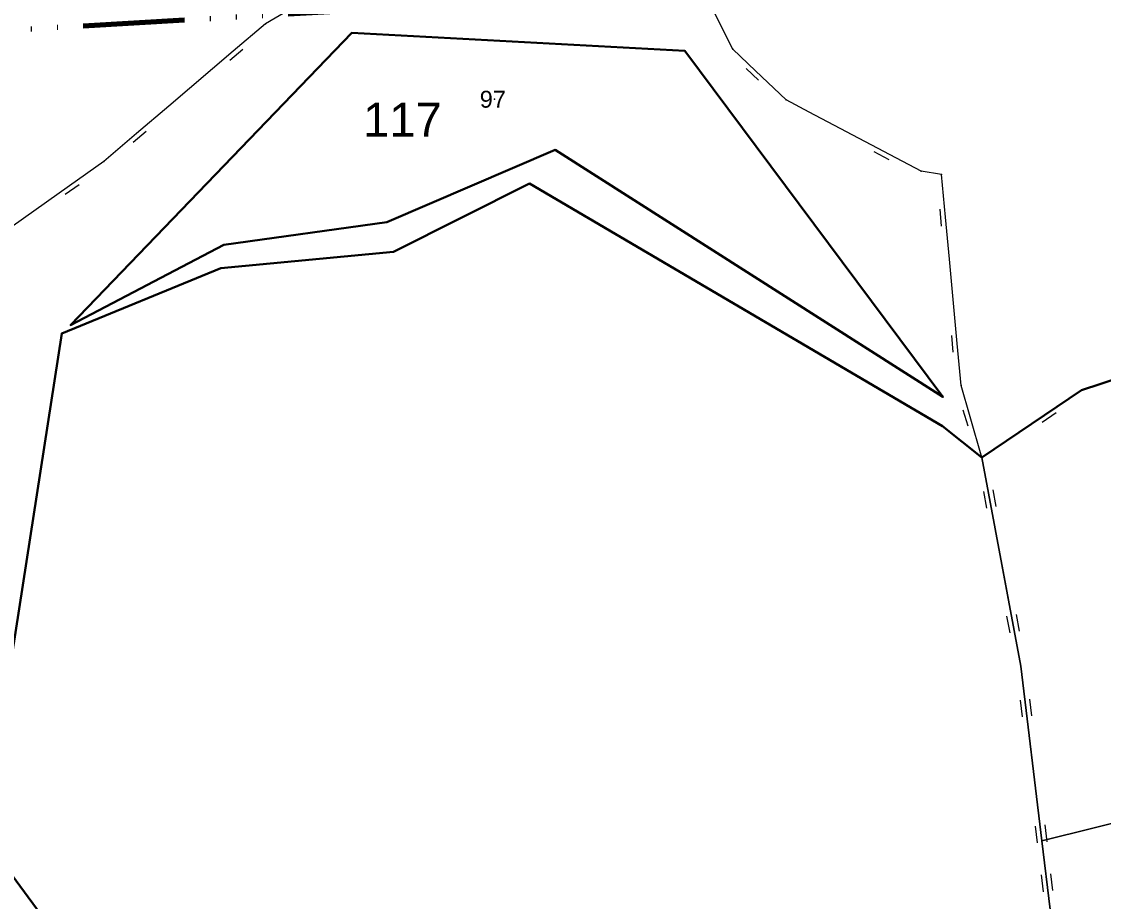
# Model space of a CAD drawing. Header units: millimetres. Extents: x 614452 to 616952, y 4151662 to 4153442.
# Drawn here: x 615474.4 to 615602.4, y 4152035.9 to 4152140 of the extents above; entities that cross this region are included whole.
import ezdxf
from ezdxf.xclip import XClip

# ---------------------------------------------------------------- set-up
doc = ezdxf.new("R2010")
doc.units = ezdxf.units.MM
doc.header["$XCLIPFRAME"] = 2
doc.linetypes.add('ACAD_ISO14W100', pattern=[24, 12, -3, 0, -3, 0, -3, 0, -3])
for name, color, linetype, lineweight in [('02_ADA_ALN_YENI', 7, 'Continuous', 30), ('02_ADA_NO_YENI', 18, 'Continuous', 0), ('03_PARSEL_ALN_ESKI', 18, 'Continuous', 0), ('03_PARSEL_ALN_YENI', 171, 'Continuous', 0), ('03_PARSEL_NO_ESKI', 5, 'Continuous', 0), ('03_PARSEL_SNR_YENI', 5, 'Continuous', 0), ('06_DETAY_SNR_KROKI', 4, 'Continuous', 0), ('07_SNRTIP_GECERLI', 30, 'Continuous', 0), ('07_SNRTIP_SABIT', 18, 'Continuous', 0), ('NOKTA_DETAY_YENI', 171, 'Continuous', 0), ('NOKTA_PARSEL_ESKI', 6, 'Continuous', 0), ('NOKTA_PARSEL_YENI', 30, 'Continuous', 0), ('TRAFO_BOLGE_TUM', 254, 'ACAD_ISO14W100', 70)]:
    doc.layers.add(name, color=color, linetype=linetype, lineweight=lineweight)
doc.styles.get("Standard").update_dxf_attribs({"font": 'Arial'})

# ---------------------------------------------------------------- blocks, each defined once
blk = doc.blocks.new('fggg')
at = {"layer": '02_ADA_ALN_YENI', "color": 252}
blk.add_polyline3d([(615605.52, 4151990.6, 0), (615588.33, 4151985.91, 0), (615582.43, 4151981.57, 0), (615576.88, 4151968.88, 0), (615577.78, 4151956.64, 0), (615576.29, 4151951.68, 0), (615568.62, 4151964.8, 0), (615560.62, 4151976.16, 0), (615541.77, 4151985.9, 0), (615517.15, 4152007.76, 0), (615479.96, 4152029.87, 0), (615469.88, 4152043.56, 0), (615479.14, 4152103.11, 0), (615497.94, 4152110.81, 0), (615518.38, 4152112.76, 0), (615534.45, 4152120.84, 0), (615583.34, 4152092.11, 0), (615588, 4152088.43, 0), (615599.77, 4152096.4, 0), (615623.6, 4152104.21, 0)], dxfattribs=at)
blk.add_polyline3d([(615537.52, 4152124.82, 0), (615517.61, 4152116.27, 0), (615498.32, 4152113.6, 0), (615480.18, 4152104.08, 0), (615513.45, 4152138.66, 0), (615552.84, 4152136.55, 0), (615583.38, 4152095.59, 0), (615537.52, 4152124.82, 0)], close=True, dxfattribs=at)
at = {"layer": '03_PARSEL_ALN_ESKI', "color": 252}
blk.add_point((615530.33, 4152130.81), dxfattribs=at)
at = {"layer": '03_PARSEL_ALN_YENI', "color": 252}
for points in [[(615513.45, 4152138.66, 0), (615552.84, 4152136.55, 0), (615583.38, 4152095.59, 0), (615537.52, 4152124.82, 0), (615517.61, 4152116.27, 0), (615498.32, 4152113.6, 0), (615480.18, 4152104.08, 0), (615513.45, 4152138.66, 0)], [(615588, 4152088.43, 0), (615592.6, 4152063.75, 0), (615595.08, 4152043.08, 0), (615596.05, 4152034.94, 0), (615598.79, 4152013.88, 0), (615599.92, 4152008.51, 0), (615602.31, 4151996.34, 0), (615588.1, 4151991.92, 0), (615572.43, 4151987.96, 0), (615562.52, 4151985.87, 0), (615559.44, 4151981.27, 0), (615560.62, 4151976.16, 0), (615541.77, 4151985.9, 0), (615517.15, 4152007.76, 0), (615479.96, 4152029.87, 0), (615469.88, 4152043.56, 0), (615479.14, 4152103.11, 0), (615497.94, 4152110.81, 0), (615518.38, 4152112.76, 0), (615534.45, 4152120.84, 0), (615583.34, 4152092.11, 0), (615588, 4152088.43, 0)], [(615662.1, 4152059.72, 0), (615595.08, 4152043.08, 0), (615592.6, 4152063.75, 0), (615588, 4152088.43, 0), (615599.77, 4152096.4, 0), (615623.6, 4152104.21, 0), (615652.83, 4152109.64, 0), (615655.87, 4152090.98, 0), (615662.1, 4152059.72, 0)], [(615595.08, 4152043.08, 0), (615662.1, 4152059.72, 0), (615668.05, 4152026.02, 0), (615671.84, 4151995.68, 0), (615653.64, 4151994.93, 0), (615634.41, 4151994.1, 0), (615616.31, 4151993.16, 0), (615605.52, 4151990.6, 0), (615588.33, 4151985.91, 0), (615582.43, 4151981.57, 0), (615576.88, 4151968.88, 0), (615577.78, 4151956.64, 0), (615576.29, 4151951.68, 0), (615568.62, 4151964.8, 0), (615560.62, 4151976.16, 0), (615559.44, 4151981.27, 0), (615562.52, 4151985.87, 0), (615572.43, 4151987.96, 0), (615588.1, 4151991.92, 0), (615602.31, 4151996.34, 0), (615599.92, 4152008.51, 0), (615598.79, 4152013.88, 0), (615596.05, 4152034.94, 0), (615595.08, 4152043.08, 0)]]:
    blk.add_polyline3d(points, close=True, dxfattribs=at)
at = {"layer": '03_PARSEL_SNR_YENI', "color": 252}
for p, q in [((615604.59, 4152097.98, 0.95), (615599.77, 4152096.4, 0.95)), ((615599.77, 4152096.4, 0.95), (615595.63, 4152093.6, 0.95)), ((615595.63, 4152093.6, 0.95), (615588, 4152088.43, 0.95)), ((615596.77, 4152093.69, 0.95), (615595.11, 4152092.57, 0.95)), ((615588, 4152088.43, 0.95), (615588.91, 4152083.52, 0.95)), ((615588.18, 4152084.4, 0.95), (615588.54, 4152082.43, 0.95)), ((615589.28, 4152084.6, 0.95), (615589.65, 4152082.64, 0.95)), ((615588.91, 4152083.52, 0.95), (615590.74, 4152073.69, 0.95)), ((615590.74, 4152073.69, 0.95), (615591.66, 4152068.77, 0.95)), ((615590.92, 4152069.65, 0.95), (615591.29, 4152067.69, 0.95)), ((615592.03, 4152069.86, 0.95), (615592.4, 4152067.89, 0.95)), ((615591.66, 4152068.77, 0.95), (615592.6, 4152063.75, 0.95)), ((615592.6, 4152063.75, 0.95), (615593.19, 4152058.78, 0.95)), ((615593.63, 4152059.84, 0.95), (615593.87, 4152057.85, 0.95)), ((615592.52, 4152059.71, 0.95), (615592.75, 4152057.72, 0.95)), ((615593.19, 4152058.78, 0.95), (615594.38, 4152048.85, 0.95)), ((615594.38, 4152048.85, 0.95), (615594.98, 4152043.89, 0.95)), ((615594.3, 4152044.81, 0.95), (615594.54, 4152042.83, 0.95)), ((615595.42, 4152044.95, 0.95), (615595.66, 4152042.96, 0.95)), ((615594.98, 4152043.89, 0.95), (615595.08, 4152043.08, 0.95)), ((615595.08, 4152043.08, 0.95), (615595.67, 4152038.11, 0.95)), ((615595, 4152039.04, 0.95), (615595.23, 4152037.05, 0.95)), ((615595.67, 4152038.11, 0.95), (615596.05, 4152034.94, 0.95)), ((615596.11, 4152039.17, 0.95), (615596.35, 4152037.19, 0.95))]:
    blk.add_line(p, q, dxfattribs=at)
for p in [(615599.77, 4152096.4, 617.64), (615599.77, 4152096.4, 617.64), (615588, 4152088.43, 617.84), (615588, 4152088.43, 617.84), (615592.6, 4152063.75, 618.16), (615592.6, 4152063.75, 618.16), (615595.08, 4152043.08, 618.16), (615595.08, 4152043.08, 619.07)]:
    blk.add_point(p, dxfattribs=at)
at = {"layer": '06_DETAY_SNR_KROKI', "color": 252}
for p, q in [((615505.99, 4152141.33, 0.95), (615503.22, 4152139.73, 0.95)), ((615558.51, 4152136.73, 0.95), (615556.27, 4152141.21, 0.95)), ((615503.22, 4152139.73, 0.95), (615499.41, 4152136.48, 0.95)), ((615500.54, 4152136.7, 0.95), (615499.01, 4152135.41, 0.95)), ((615561.22, 4152134.16, 0.95), (615558.51, 4152136.73, 0.95)), ((615499.41, 4152136.48, 0.95), (615491.8, 4152130, 0.95)), ((615561.56, 4152133.07, 0.95), (615560.11, 4152134.44, 0.95)), ((615564.85, 4152130.72, 0.95), (615561.22, 4152134.16, 0.95)), ((615567.56, 4152129.3, 0.95), (615564.85, 4152130.72, 0.95)), ((615491.8, 4152130, 0.95), (615487.99, 4152126.76, 0.95)), ((615576.4, 4152124.63, 0.95), (615567.56, 4152129.3, 0.95)), ((615487.99, 4152126.76, 0.95), (615484.12, 4152123.46, 0.95)), ((615489.12, 4152126.98, 0.95), (615487.59, 4152125.68, 0.95)), ((615577.02, 4152123.66, 0.95), (615575.25, 4152124.6, 0.95)), ((615580.82, 4152122.29, 0.95), (615576.4, 4152124.63, 0.95)), ((615484.12, 4152123.46, 0.95), (615480.04, 4152120.57, 0.95)), ((615583.22, 4152121.89, 0.95), (615580.82, 4152122.29, 0.95)), ((615583.69, 4152116.85, 0.95), (615583.22, 4152121.89, 0.95)), ((615480.04, 4152120.57, 0.95), (615471.89, 4152114.78, 0.95)), ((615481.18, 4152120.69, 0.95), (615479.55, 4152119.53, 0.95)), ((615583.22, 4152115.8, 0.95), (615583.04, 4152117.79, 0.95)), ((615584.15, 4152111.87, 0.95), (615583.69, 4152116.85, 0.95)), ((615585.08, 4152101.92, 0.95), (615584.15, 4152111.87, 0.95)), ((615584.61, 4152100.87, 0.95), (615584.43, 4152102.86, 0.95)), ((615585.55, 4152096.94, 0.95), (615585.08, 4152101.92, 0.95)), ((615586.61, 4152093.24, 0.95), (615585.55, 4152096.94, 0.95)), ((615586.35, 4152092.12, 0.95), (615585.79, 4152094.04, 0.95)), ((615588, 4152088.43, 0.95), (615586.61, 4152093.24, 0.95))]:
    blk.add_line(p, q, dxfattribs=at)
for p in [(615503.22, 4152139.73, 613.64), (615503.22, 4152139.73, 613.64), (615558.51, 4152136.73, 613.3), (615558.51, 4152136.73, 613.3), (615564.85, 4152130.72, 613.1), (615564.85, 4152130.72, 613.1), (615484.12, 4152123.46, 618.68), (615484.12, 4152123.46, 618.68), (615580.82, 4152122.29, 612.07), (615580.82, 4152122.29, 612.07), (615583.22, 4152121.89, 611.61), (615583.22, 4152121.89, 611.61), (615585.55, 4152096.94, 614.09), (615585.55, 4152096.94, 614.09), (615588, 4152088.43, 617.84)]:
    blk.add_point(p, dxfattribs=at)
at = {"layer": '07_SNRTIP_GECERLI', "color": 252}
for points in [[(615480.18, 4152104.08, 0), (615513.45, 4152138.66, 0), (615552.84, 4152136.55, 0), (615583.38, 4152095.59, 0)], [(615480.18, 4152104.08, 0), (615498.32, 4152113.6, 0), (615517.61, 4152116.27, 0), (615537.52, 4152124.82, 0), (615583.38, 4152095.59, 0)], [(615588, 4152088.43, 617.84), (615583.34, 4152092.11, 0), (615534.45, 4152120.84, 0), (615518.38, 4152112.76, 0), (615497.94, 4152110.81, 0), (615479.14, 4152103.11, 0)], [(615479.14, 4152103.11, 0), (615469.88, 4152043.56, 0), (615479.96, 4152029.87, 0), (615517.15, 4152007.76, 0), (615541.77, 4151985.9, 0), (615560.62, 4151976.16, 0)], [(615595.08, 4152043.08, 0), (615662.1, 4152059.72, 619.54)]]:
    blk.add_polyline3d(points, dxfattribs=at)
at = {"layer": '07_SNRTIP_SABIT', "color": 252}
for points in [[(615588, 4152088.43, 617.84), (615599.77, 4152096.4, 617.64), (615623.6, 4152104.21, 617.76), (615652.83, 4152109.64, 618.44)], [(615595.08, 4152043.08, 0), (615592.6, 4152063.75, 618.16), (615588, 4152088.43, 617.84)], [(615602.31, 4151996.34, 626.33), (615599.92, 4152008.51, 623.64), (615598.79, 4152013.88, 620.13), (615596.05, 4152034.94, 619.07), (615595.08, 4152043.08, 619.07)]]:
    blk.add_polyline3d(points, dxfattribs=at)
at = {"layer": 'NOKTA_DETAY_YENI', "color": 252}
for p in [(615503.22, 4152139.73, 613.64), (615558.51, 4152136.73, 613.3), (615564.85, 4152130.72, 613.1), (615484.12, 4152123.46, 618.68), (615580.82, 4152122.29, 612.07), (615583.22, 4152121.89, 611.61), (615585.55, 4152096.94, 614.09)]:
    blk.add_point(p, dxfattribs=at)
at = {"layer": 'NOKTA_PARSEL_ESKI', "color": 252}
for p in [(615513.45, 4152138.66), (615552.84, 4152136.55), (615537.52, 4152124.82), (615534.45, 4152120.84), (615517.61, 4152116.27), (615498.32, 4152113.6), (615518.38, 4152112.76), (615497.94, 4152110.81), (615480.18, 4152104.08), (615479.14, 4152103.11), (615583.38, 4152095.59), (615583.34, 4152092.11)]:
    blk.add_point(p, dxfattribs=at)
at = {"layer": 'NOKTA_PARSEL_YENI', "color": 252}
for p in [(615599.77, 4152096.4, 617.64), (615588, 4152088.43, 617.84), (615592.6, 4152063.75, 618.16), (615595.08, 4152043.08)]:
    blk.add_point(p, dxfattribs=at)
at = {"layer": '02_ADA_NO_YENI', "color": 252}
blk.add_text('117', height=4, dxfattribs=at).set_placement((615514.77, 4152126.4))
at = {"layer": '03_PARSEL_NO_ESKI', "color": 252}
blk.add_text('97', height=2, dxfattribs=at).set_placement((615528.58, 4152129.81))

msp = doc.modelspace()

# ---------------------------------------------------------------- linework, layer by layer
at = {"layer": 'TRAFO_BOLGE_TUM', "flags": 128}
msp.add_lwpolyline([(615486.15, 4152669.73), (615486.14, 4152669.74), (616077.97, 4153209.43), (616078.15, 4153209.6), (616079.01, 4153210.2), (616079.07, 4153210.22), (616079.06, 4153210.23), (616244.06, 4153303.22), (616244.96, 4153303.63), (616245.97, 4153303.9), (616247.01, 4153303.99), (616248.05, 4153303.9), (616248.33, 4153303.83), (616248.33, 4153303.84), (616279.31, 4153296.85), (616280.04, 4153296.64), (616280.99, 4153296.2), (616281.85, 4153295.6), (616282.59, 4153294.86), (616283.19, 4153294), (616283.63, 4153293.05), (616283.9, 4153292.04), (616283.99, 4153291), (616283.9, 4153289.96), (616283.63, 4153288.95), (616283.19, 4153288.01), (616283.19, 4153288.01), (615803.49, 4152453.53), (615803.48, 4152453.52), (615803.31, 4152453.28), (615803.33, 4152453.27), (615607.27, 4152149.14), (615606.83, 4152148.54), (615606.09, 4152147.8), (615605.23, 4152147.2), (615604.28, 4152146.75), (615603.27, 4152146.48), (615602.57, 4152146.42), (615602.57, 4152146.4), (615216.37, 4152124.26), (615216.03, 4152124.25), (615214.99, 4152124.34), (615213.97, 4152124.61), (615213.03, 4152125.05), (615212.17, 4152125.65), (615211.43, 4152126.39), (615210.83, 4152127.25), (615210.39, 4152128.2), (615210.12, 4152129.21), (615210.03, 4152130.25), (615210.12, 4152131.29), (615210.39, 4152132.3), (615210.7, 4152132.98), (615210.69, 4152132.98), (615484.84, 4152668.05), (615484.98, 4152668.31), (615485.58, 4152669.17), (615486.15, 4152669.73), (615486.15, 4152669.73)], dxfattribs=at)

# ---------------------------------------------------------------- block references
ref = msp.add_blockref('fggg', (0, 0))
XClip(ref).set_block_clipping_path([(615240.7433106549, 4153442.5), (615240.7433106545, 4152542.5), (614452.5, 4152542.5), (614452.5, 4151662.5), (616764.340303037, 4151662.5), (616764.340303037, 4152542.5), (616327.5, 4152542.5), (616327.5, 4153442.5)])

doc.saveas('drawing.dxf')
